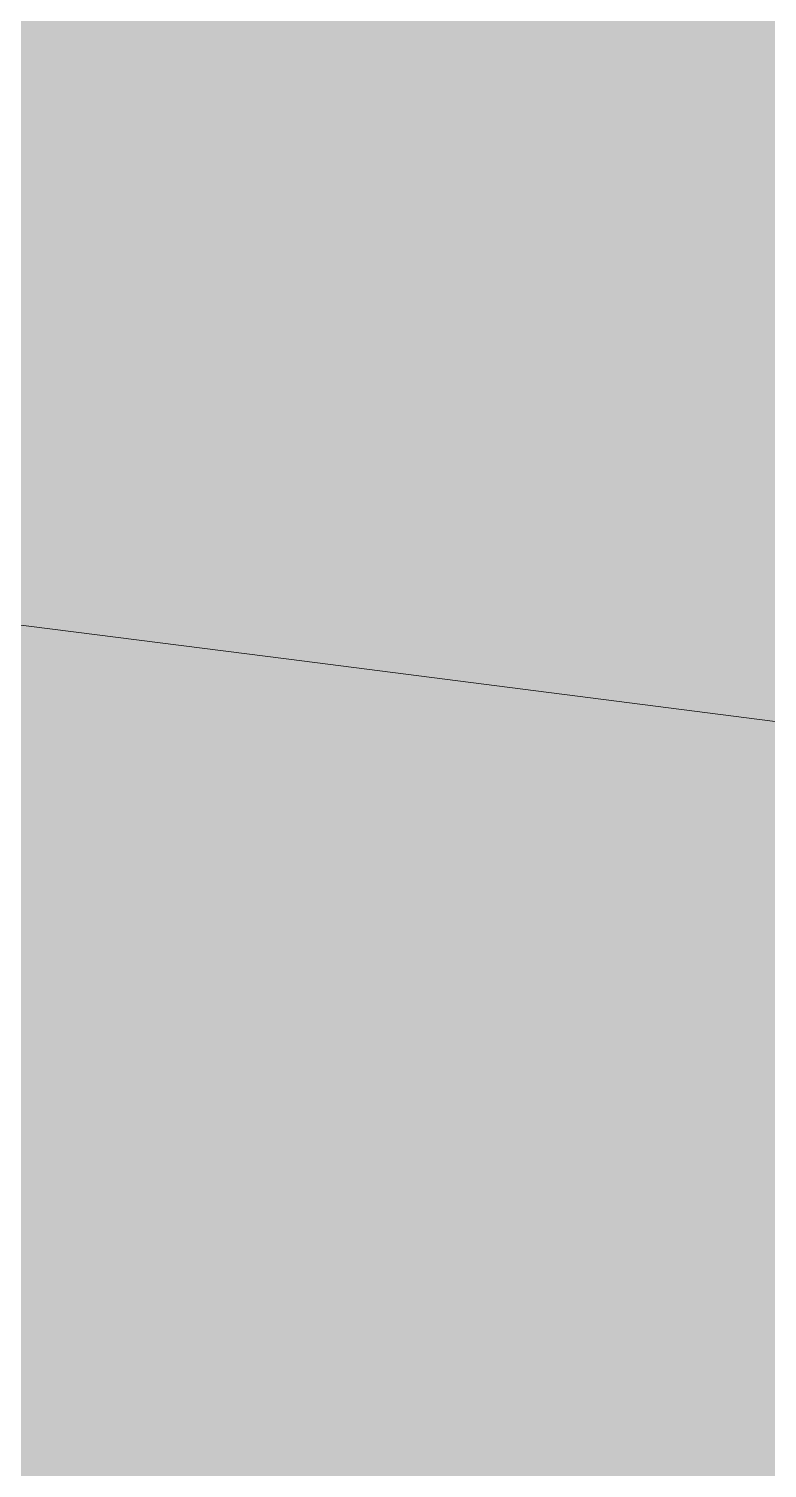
# Model space of a CAD drawing. Header units: metres. Extents: x -6 to 1255, y -2 to 532.
# Drawn here: x 1165.8 to 1172.38, y 194.99 to 207.81 of the extents above; entities that cross this region are included whole.
import ezdxf

# ---------------------------------------------------------------- set-up
doc = ezdxf.new("R2010")
doc.units = ezdxf.units.M
doc.header["$MEASUREMENT"] = 0
for name, color, linetype, lineweight, true_color in [('TPX_BUILDINGS', 7, 'CONTINUOUS', 0, 0x000000), ('TPX_BUILDINGS_HATCH', 7, 'CONTINUOUS', 0, 0xf0f0f0), ('TPX_CADASTRES', 7, 'CONTINUOUS', 0, 0x646464)]:
    doc.layers.add(name, color=color, linetype=linetype, lineweight=lineweight, true_color=true_color)

msp = doc.modelspace()

# ---------------------------------------------------------------- hatches: boundary and pattern name
at = {"layer": 'TPX_BUILDINGS_HATCH'}
h = msp.add_hatch(color=256, dxfattribs=at)
h.paths.add_polyline_path([(1163.908, 216.791), (1163.318, 202.801), (1168.117, 202.191), (1182.317, 200.371), (1183.157, 210.951), (1183.358, 213.451), (1183.418, 214.221), (1178.838, 214.821), (1175.798, 215.221), (1169.378, 216.061), (1168.808, 216.141), (1163.908, 216.791)])
h.paths.add_polyline_path([(1172.67, 205.735), (1172.89, 208.575), (1173.1, 211.435), (1177.59, 210.815), (1177.41, 209.535), (1178.59, 209.365), (1178.41, 207.525), (1177.16, 207.575), (1177.04, 206.345), (1178.29, 206.275), (1178.17, 205.055), (1172.67, 205.735)], flags=16)
h = msp.add_hatch(color=256, dxfattribs=at)
h.paths.add_polyline_path([(1163.318, 202.801), (1162.167, 177.001), (1165.977, 176.681), (1166.847, 176.611), (1180.357, 175.471), (1180.827, 181.421), (1181.077, 184.551), (1181.257, 186.861), (1181.927, 195.361), (1182.147, 198.201), (1182.207, 198.981), (1182.287, 199.931), (1182.317, 200.371), (1168.117, 202.191), (1163.318, 202.801)])
h.paths.add_polyline_path([(1172.447, 183.551), (1172.637, 187.201), (1172.967, 193.661), (1178.197, 192.981), (1177.667, 183.271), (1172.447, 183.551)], flags=16)

# ---------------------------------------------------------------- linework, layer by layer
at = {"layer": 'TPX_BUILDINGS', "elevation": 0.042}
for points in [[(1163.908, 216.791), (1163.318, 202.801), (1168.117, 202.191), (1182.317, 200.371), (1183.157, 210.951), (1183.358, 213.451), (1183.418, 214.221), (1178.838, 214.821), (1175.798, 215.221), (1169.378, 216.061), (1168.808, 216.141)], [(1163.318, 202.801), (1162.167, 177.001), (1165.977, 176.681), (1166.847, 176.611), (1180.357, 175.471), (1180.827, 181.421), (1181.077, 184.551), (1181.257, 186.861), (1181.927, 195.361), (1182.147, 198.201), (1182.207, 198.981), (1182.287, 199.931), (1182.317, 200.371), (1168.117, 202.191)]]:
    msp.add_lwpolyline(points, close=True, dxfattribs=at)
at = {"layer": 'TPX_CADASTRES', "elevation": 0.024}
for points in [[(1163.908, 216.791), (1163.318, 202.801), (1168.117, 202.191), (1182.317, 200.371), (1183.157, 210.951), (1183.358, 213.451), (1183.418, 214.221), (1178.838, 214.821), (1175.798, 215.221), (1169.378, 216.061), (1168.808, 216.141)], [(1163.318, 202.801), (1162.167, 177.001), (1165.977, 176.681), (1166.847, 176.611), (1180.357, 175.471), (1180.827, 181.421), (1181.077, 184.551), (1181.257, 186.861), (1181.927, 195.361), (1182.147, 198.201), (1182.207, 198.981), (1182.287, 199.931), (1182.317, 200.371), (1168.117, 202.191)]]:
    msp.add_lwpolyline(points, close=True, dxfattribs=at)

doc.saveas('drawing.dxf')
